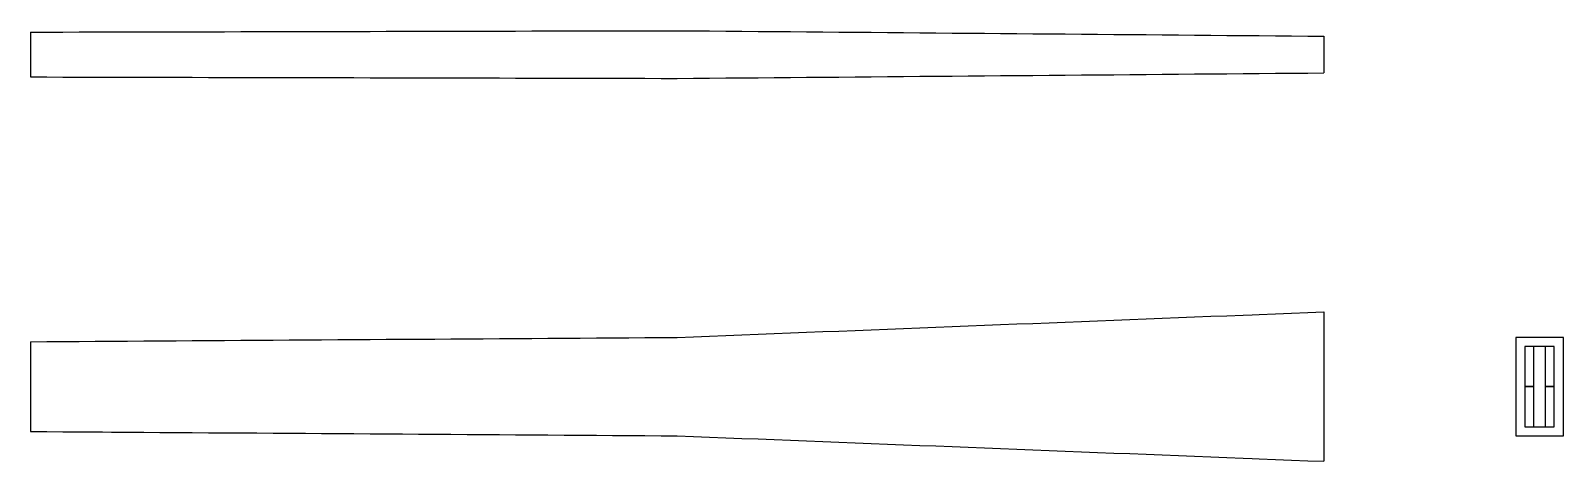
# Model space of a CAD drawing. Header units: inches. Extents: x 0 to 10.7, y -0.5 to 2.5.
import ezdxf

# ---------------------------------------------------------------- set-up
doc = ezdxf.new("R2010")
doc.units = ezdxf.units.IN

msp = doc.modelspace()

# ---------------------------------------------------------------- linework, layer by layer
at = {"layer": 'FRONT'}
for p, q in [((6.6375, 0.426427), (6.75, 0.430867)), ((6.75, 0.430867), (6.8625, 0.435307)), ((6.8625, 0.435307), (6.975, 0.439747)), ((6.975, 0.439747), (7.0875, 0.444187)), ((7.0875, 0.444187), (7.2, 0.448626)), ((7.2, 0.448626), (7.3125, 0.453066)), ((7.3125, 0.453066), (7.425, 0.457506)), ((7.425, 0.457506), (7.5375, 0.461946)), ((7.5375, 0.461946), (7.65, 0.466386)), ((7.65, 0.466386), (7.7625, 0.470826)), ((7.7625, 0.470826), (7.875, 0.475266)), ((7.875, 0.475266), (7.9875, 0.479706)), ((7.9875, 0.479706), (8.1, 0.484146)), ((8.1, 0.484146), (8.2125, 0.488586)), ((8.2125, 0.488586), (8.325, 0.493026)), ((8.325, 0.493026), (8.4375, 0.497465)), ((8.4375, 0.497465), (8.5, 0.499932)), ((8.5, 0.499932), (8.55, 0.501905)), ((8.55, 0.501905), (8.6625, 0.506345)), ((8.6625, 0.506345), (8.775, 0.510785)), ((8.775, 0.510785), (8.8875, 0.515225)), ((8.8875, 0.515225), (9, 0.519665)), ((9, 0.519665), (9, -0.519665)), ((1.125, 0.319711), (1.2375, 0.320456)), ((1.2375, 0.320456), (1.35, 0.321202)), ((1.35, 0.321202), (1.4625, 0.321947)), ((1.4625, 0.321947), (1.575, 0.322692)), ((1.575, 0.322692), (1.6875, 0.323437)), ((1.6875, 0.323437), (1.8, 0.324183)), ((1.8, 0.324183), (1.9125, 0.324928)), ((1.9125, 0.324928), (2.025, 0.325673)), ((2.025, 0.325673), (2.1375, 0.326418)), ((2.1375, 0.326418), (2.25, 0.327164)), ((2.25, 0.327164), (2.3625, 0.327909)), ((2.3625, 0.327909), (2.475, 0.328654)), ((2.475, 0.328654), (2.5875, 0.329399)), ((2.5875, 0.329399), (2.7, 0.330145)), ((2.7, 0.330145), (2.8125, 0.33089)), ((2.8125, 0.33089), (2.925, 0.331635)), ((2.925, 0.331635), (3.0375, 0.33238)), ((3.0375, 0.33238), (3.15, 0.333126)), ((3.15, 0.333126), (3.2625, 0.333871)), ((3.2625, 0.333871), (3.375, 0.334616)), ((3.375, 0.334616), (3.4875, 0.335361)), ((3.4875, 0.335361), (3.6, 0.336106)), ((3.6, 0.336106), (3.7125, 0.336852)), ((3.7125, 0.336852), (3.825, 0.337597)), ((3.825, 0.337597), (3.9375, 0.338342)), ((3.9375, 0.338342), (4.05, 0.339087)), ((4.05, 0.339087), (4.1625, 0.339833)), ((4.1625, 0.339833), (4.275, 0.340578)), ((4.275, 0.340578), (4.3875, 0.341323)), ((4.3875, 0.341323), (4.5, 0.342068)), ((4.5, 0.342068), (4.6125, 0.346508)), ((4.6125, 0.346508), (4.725, 0.350948)), ((4.725, 0.350948), (4.8375, 0.355388)), ((4.8375, 0.355388), (4.95, 0.359828)), ((4.95, 0.359828), (5.0625, 0.364268)), ((5.0625, 0.364268), (5.175, 0.368708)), ((5.175, 0.368708), (5.2875, 0.373148)), ((5.2875, 0.373148), (5.4, 0.377588)), ((5.4, 0.377588), (5.5125, 0.382028)), ((5.5125, 0.382028), (5.625, 0.386468)), ((5.625, 0.386468), (5.7375, 0.390908)), ((5.7375, 0.390908), (5.85, 0.395347)), ((5.85, 0.395347), (5.9625, 0.399787)), ((5.9625, 0.399787), (6.075, 0.404227)), ((6.075, 0.404227), (6.1875, 0.408667)), ((6.1875, 0.408667), (6.3, 0.413107)), ((6.3, 0.413107), (6.4125, 0.417547)), ((6.4125, 0.417547), (6.525, 0.421987)), ((6.525, 0.421987), (6.6375, 0.426427)), ((0, 0.312259), (0.1125, 0.313004)), ((0, 0.312259), (0, -0.312259)), ((0.1125, 0.313004), (0.225, 0.313749)), ((0.225, 0.313749), (0.3375, 0.314494)), ((0.3375, 0.314494), (0.45, 0.31524)), ((0.45, 0.31524), (0.5, 0.315571)), ((0.5, 0.315571), (0.5625, 0.315985)), ((0.5625, 0.315985), (0.675, 0.31673)), ((0.675, 0.31673), (0.7875, 0.317475)), ((0.7875, 0.317475), (0.9, 0.318221)), ((0.9, 0.318221), (1.0125, 0.318966)), ((1.0125, 0.318966), (1.125, 0.319711)), ((0, -0.312259), (0.1125, -0.313004)), ((0.1125, -0.313004), (0.225, -0.313749)), ((0.225, -0.313749), (0.3375, -0.314494)), ((0.3375, -0.314494), (0.45, -0.31524)), ((0.45, -0.31524), (0.5, -0.315571)), ((0.5, -0.315571), (0.5625, -0.315985)), ((0.5625, -0.315985), (0.675, -0.31673)), ((0.675, -0.31673), (0.7875, -0.317475)), ((0.7875, -0.317475), (0.9, -0.318221)), ((0.9, -0.318221), (1.0125, -0.318966)), ((1.0125, -0.318966), (1.125, -0.319711)), ((1.125, -0.319711), (1.2375, -0.320456)), ((1.2375, -0.320456), (1.35, -0.321202)), ((1.35, -0.321202), (1.4625, -0.321947)), ((1.4625, -0.321947), (1.575, -0.322692)), ((1.575, -0.322692), (1.6875, -0.323437)), ((1.6875, -0.323437), (1.8, -0.324183)), ((1.8, -0.324183), (1.9125, -0.324928)), ((1.9125, -0.324928), (2.025, -0.325673)), ((2.025, -0.325673), (2.1375, -0.326418)), ((2.1375, -0.326418), (2.25, -0.327164)), ((2.25, -0.327164), (2.3625, -0.327909)), ((2.3625, -0.327909), (2.475, -0.328654)), ((2.475, -0.328654), (2.5875, -0.329399)), ((2.5875, -0.329399), (2.7, -0.330145)), ((2.7, -0.330145), (2.8125, -0.33089)), ((2.8125, -0.33089), (2.925, -0.331635)), ((2.925, -0.331635), (3.0375, -0.33238)), ((3.0375, -0.33238), (3.15, -0.333126)), ((3.15, -0.333126), (3.2625, -0.333871)), ((3.2625, -0.333871), (3.375, -0.334616)), ((3.375, -0.334616), (3.4875, -0.335361)), ((3.4875, -0.335361), (3.6, -0.336106)), ((3.6, -0.336106), (3.7125, -0.336852)), ((3.7125, -0.336852), (3.825, -0.337597)), ((3.825, -0.337597), (3.9375, -0.338342)), ((3.9375, -0.338342), (4.05, -0.339087)), ((4.05, -0.339087), (4.1625, -0.339833)), ((4.1625, -0.339833), (4.275, -0.340578)), ((4.275, -0.340578), (4.3875, -0.341323)), ((4.3875, -0.341323), (4.5, -0.342068)), ((4.5, -0.342068), (4.6125, -0.346508)), ((4.6125, -0.346508), (4.725, -0.350948)), ((4.725, -0.350948), (4.8375, -0.355388)), ((4.8375, -0.355388), (4.95, -0.359828)), ((4.95, -0.359828), (5.0625, -0.364268)), ((5.0625, -0.364268), (5.175, -0.368708)), ((5.175, -0.368708), (5.2875, -0.373148)), ((5.2875, -0.373148), (5.4, -0.377588)), ((5.4, -0.377588), (5.5125, -0.382028)), ((5.5125, -0.382028), (5.625, -0.386468)), ((5.625, -0.386468), (5.7375, -0.390908)), ((5.7375, -0.390908), (5.85, -0.395347)), ((5.85, -0.395347), (5.9625, -0.399787)), ((5.9625, -0.399787), (6.075, -0.404227)), ((6.075, -0.404227), (6.1875, -0.408667)), ((6.1875, -0.408667), (6.3, -0.413107)), ((6.3, -0.413107), (6.4125, -0.417547)), ((6.4125, -0.417547), (6.525, -0.421987)), ((6.525, -0.421987), (6.6375, -0.426427)), ((6.6375, -0.426427), (6.75, -0.430867)), ((6.75, -0.430867), (6.8625, -0.435307)), ((6.8625, -0.435307), (6.975, -0.439747)), ((6.975, -0.439747), (7.0875, -0.444187)), ((7.0875, -0.444187), (7.2, -0.448626)), ((7.2, -0.448626), (7.3125, -0.453066)), ((7.3125, -0.453066), (7.425, -0.457506)), ((7.425, -0.457506), (7.5375, -0.461946)), ((7.5375, -0.461946), (7.65, -0.466386)), ((7.65, -0.466386), (7.7625, -0.470826)), ((7.7625, -0.470826), (7.875, -0.475266)), ((7.875, -0.475266), (7.9875, -0.479706)), ((7.9875, -0.479706), (8.1, -0.484146)), ((8.1, -0.484146), (8.2125, -0.488586)), ((8.2125, -0.488586), (8.325, -0.493026)), ((8.325, -0.493026), (8.4375, -0.497465)), ((8.4375, -0.497465), (8.5, -0.499932)), ((8.5, -0.499932), (8.55, -0.501905)), ((8.55, -0.501905), (8.6625, -0.506345)), ((8.6625, -0.506345), (8.775, -0.510785)), ((8.775, -0.510785), (8.8875, -0.515225)), ((8.8875, -0.515225), (9, -0.519665))]:
    msp.add_line(p, q, dxfattribs=at)
at = {"layer": 'SECTION'}
for p, q in [((10.665821, 0.342068), (10.334179, 0.342068)), ((10.334179, 0.342068), (10.334179, -0.342068)), ((10.665821, -0.342068), (10.665821, 0.342068)), ((10.602733, 0.27898), (10.397267, 0.27898)), ((10.397267, 0.27898), (10.397267, -0.27898)), ((10.460355, 0.27898), (10.397267, 0.27898)), ((10.397267, 0.27898), (10.397267, 0)), ((10.460355, 0), (10.460355, 0.27898)), ((10.602733, 0.27898), (10.539645, 0.27898)), ((10.539645, 0.27898), (10.539645, 0)), ((10.602733, -0.27898), (10.602733, 0.27898)), ((10.602733, 0), (10.602733, 0.27898)), ((10.397267, 0), (10.460355, 0)), ((10.460355, 0), (10.397267, 0)), ((10.397267, 0), (10.397267, -0.27898)), ((10.460355, -0.27898), (10.460355, 0)), ((10.539645, 0), (10.602733, 0)), ((10.602733, 0), (10.539645, 0)), ((10.539645, 0), (10.539645, -0.27898)), ((10.602733, -0.27898), (10.602733, 0)), ((10.397267, -0.27898), (10.602733, -0.27898)), ((10.397267, -0.27898), (10.460355, -0.27898)), ((10.539645, -0.27898), (10.602733, -0.27898)), ((10.334179, -0.342068), (10.665821, -0.342068))]:
    msp.add_line(p, q, dxfattribs=at)
at = {"layer": 'TOP'}
for p, q in [((0, 2.464906), (0.1125, 2.465154)), ((0, 2.464906), (0, 2.153084)), ((0.1125, 2.465154), (0.225, 2.465402)), ((0.225, 2.465402), (0.3375, 2.465649)), ((0.3375, 2.465649), (0.45, 2.465897)), ((0.45, 2.465897), (0.5, 2.466007)), ((0.5, 2.466007), (0.5625, 2.466145)), ((0.5625, 2.466145), (0.675, 2.466393)), ((0.675, 2.466393), (0.7875, 2.46664)), ((0.7875, 2.46664), (0.9, 2.466888)), ((0.9, 2.466888), (1.0125, 2.467136)), ((1.0125, 2.467136), (1.125, 2.467383)), ((1.125, 2.467383), (1.2375, 2.467631)), ((1.2375, 2.467631), (1.35, 2.467879)), ((1.35, 2.467879), (1.4625, 2.468127)), ((1.4625, 2.468127), (1.575, 2.468374)), ((1.575, 2.468374), (1.6875, 2.468622)), ((1.6875, 2.468622), (1.8, 2.46887)), ((1.8, 2.46887), (1.9125, 2.469118)), ((1.9125, 2.469118), (2.025, 2.469365)), ((2.025, 2.469365), (2.1375, 2.469613)), ((2.1375, 2.469613), (2.25, 2.469861)), ((2.25, 2.469861), (2.3625, 2.470109)), ((2.3625, 2.470109), (2.475, 2.470356)), ((2.475, 2.470356), (2.5875, 2.470604)), ((2.5875, 2.470604), (2.7, 2.470852)), ((2.7, 2.470852), (2.8125, 2.4711)), ((2.8125, 2.4711), (2.925, 2.471347)), ((2.925, 2.471347), (3.0375, 2.471595)), ((3.0375, 2.471595), (3.15, 2.471843)), ((3.15, 2.471843), (3.2625, 2.472091)), ((3.2625, 2.472091), (3.375, 2.472338)), ((3.375, 2.472338), (3.4875, 2.472586)), ((3.4875, 2.472586), (3.6, 2.472834)), ((3.6, 2.472834), (3.7125, 2.473082)), ((3.7125, 2.473082), (3.825, 2.473329)), ((3.825, 2.473329), (3.9375, 2.473577)), ((3.9375, 2.473577), (4.05, 2.473825)), ((4.05, 2.473825), (4.1625, 2.474073)), ((4.1625, 2.474073), (4.275, 2.47432)), ((4.275, 2.47432), (4.3875, 2.474568)), ((4.3875, 2.474568), (4.5, 2.474816)), ((4.5, 2.474816), (4.6125, 2.473864)), ((4.6125, 2.473864), (4.725, 2.472911)), ((4.725, 2.472911), (4.8375, 2.471959)), ((4.8375, 2.471959), (4.95, 2.471007)), ((4.95, 2.471007), (5.0625, 2.470054)), ((5.0625, 2.470054), (5.175, 2.469102)), ((5.175, 2.469102), (5.2875, 2.468149)), ((5.2875, 2.468149), (5.4, 2.467197)), ((5.4, 2.467197), (5.5125, 2.466245)), ((5.5125, 2.466245), (5.625, 2.465292)), ((5.625, 2.465292), (5.7375, 2.46434)), ((5.7375, 2.46434), (5.85, 2.463388)), ((5.85, 2.463388), (5.9625, 2.462435)), ((5.9625, 2.462435), (6.075, 2.461483)), ((6.075, 2.461483), (6.1875, 2.460531)), ((6.1875, 2.460531), (6.3, 2.459578)), ((6.3, 2.459578), (6.4125, 2.458626)), ((6.4125, 2.458626), (6.525, 2.457673)), ((6.525, 2.457673), (6.6375, 2.456721)), ((6.6375, 2.456721), (6.75, 2.455769)), ((6.75, 2.455769), (6.8625, 2.454816)), ((6.8625, 2.454816), (6.975, 2.453864)), ((6.975, 2.453864), (7.0875, 2.452912)), ((7.0875, 2.452912), (7.2, 2.451959)), ((7.2, 2.451959), (7.3125, 2.451007)), ((7.3125, 2.451007), (7.425, 2.450055)), ((7.425, 2.450055), (7.5375, 2.449102)), ((7.5375, 2.449102), (7.65, 2.44815)), ((7.65, 2.44815), (7.7625, 2.447198)), ((7.7625, 2.447198), (7.875, 2.446245)), ((7.875, 2.446245), (7.9875, 2.445293)), ((7.9875, 2.445293), (8.1, 2.44434)), ((8.1, 2.44434), (8.2125, 2.443388)), ((8.2125, 2.443388), (8.325, 2.442436)), ((8.325, 2.442436), (8.4375, 2.441483)), ((8.4375, 2.441483), (8.5, 2.440954)), ((8.5, 2.440954), (8.55, 2.440531)), ((8.55, 2.440531), (8.6625, 2.439579)), ((8.6625, 2.439579), (8.775, 2.438626)), ((8.775, 2.438626), (8.8875, 2.437674)), ((8.8875, 2.437674), (9, 2.436722)), ((9, 2.436722), (9, 2.181269)), ((0, 2.153084), (0.1125, 2.152837)), ((0.1125, 2.152837), (0.225, 2.152589)), ((0.225, 2.152589), (0.3375, 2.152341)), ((0.3375, 2.152341), (0.45, 2.152093)), ((0.45, 2.152093), (0.5, 2.151983)), ((0.5, 2.151983), (0.5625, 2.151846)), ((0.5625, 2.151846), (0.675, 2.151598)), ((0.675, 2.151598), (0.7875, 2.15135)), ((0.7875, 2.15135), (0.9, 2.151102)), ((0.9, 2.151102), (1.0125, 2.150855)), ((1.0125, 2.150855), (1.125, 2.150607)), ((1.125, 2.150607), (1.2375, 2.150359)), ((1.2375, 2.150359), (1.35, 2.150111)), ((1.35, 2.150111), (1.4625, 2.149864)), ((1.4625, 2.149864), (1.575, 2.149616)), ((1.575, 2.149616), (1.6875, 2.149368)), ((1.6875, 2.149368), (1.8, 2.149121)), ((1.8, 2.149121), (1.9125, 2.148873)), ((1.9125, 2.148873), (2.025, 2.148625)), ((2.025, 2.148625), (2.1375, 2.148377)), ((2.1375, 2.148377), (2.25, 2.14813)), ((2.25, 2.14813), (2.3625, 2.147882)), ((2.3625, 2.147882), (2.475, 2.147634)), ((2.475, 2.147634), (2.5875, 2.147386)), ((2.5875, 2.147386), (2.7, 2.147139)), ((2.7, 2.147139), (2.8125, 2.146891)), ((2.8125, 2.146891), (2.925, 2.146643)), ((2.925, 2.146643), (3.0375, 2.146395)), ((3.0375, 2.146395), (3.15, 2.146148)), ((3.15, 2.146148), (3.2625, 2.1459)), ((3.2625, 2.1459), (3.375, 2.145652)), ((3.375, 2.145652), (3.4875, 2.145404)), ((3.4875, 2.145404), (3.6, 2.145157)), ((3.6, 2.145157), (3.7125, 2.144909)), ((3.7125, 2.144909), (3.825, 2.144661)), ((3.825, 2.144661), (3.9375, 2.144413)), ((3.9375, 2.144413), (4.05, 2.144166)), ((4.05, 2.144166), (4.1625, 2.143918)), ((4.1625, 2.143918), (4.275, 2.14367)), ((4.275, 2.14367), (4.3875, 2.143422)), ((4.3875, 2.143422), (4.5, 2.143175)), ((4.5, 2.143175), (4.6125, 2.144127)), ((4.6125, 2.144127), (4.725, 2.145079)), ((4.725, 2.145079), (4.8375, 2.146032)), ((4.8375, 2.146032), (4.95, 2.146984)), ((4.95, 2.146984), (5.0625, 2.147936)), ((5.0625, 2.147936), (5.175, 2.148889)), ((5.175, 2.148889), (5.2875, 2.149841)), ((5.2875, 2.149841), (5.4, 2.150793)), ((5.4, 2.150793), (5.5125, 2.151746)), ((5.5125, 2.151746), (5.625, 2.152698)), ((5.625, 2.152698), (5.7375, 2.15365)), ((5.7375, 2.15365), (5.85, 2.154603)), ((5.85, 2.154603), (5.9625, 2.155555)), ((5.9625, 2.155555), (6.075, 2.156508)), ((6.075, 2.156508), (6.1875, 2.15746)), ((6.1875, 2.15746), (6.3, 2.158412)), ((6.3, 2.158412), (6.4125, 2.159365)), ((6.4125, 2.159365), (6.525, 2.160317)), ((6.525, 2.160317), (6.6375, 2.161269)), ((6.6375, 2.161269), (6.75, 2.162222)), ((6.75, 2.162222), (6.8625, 2.163174)), ((6.8625, 2.163174), (6.975, 2.164126)), ((6.975, 2.164126), (7.0875, 2.165079)), ((7.0875, 2.165079), (7.2, 2.166031)), ((7.2, 2.166031), (7.3125, 2.166984)), ((7.3125, 2.166984), (7.425, 2.167936)), ((7.425, 2.167936), (7.5375, 2.168888)), ((7.5375, 2.168888), (7.65, 2.169841)), ((7.65, 2.169841), (7.7625, 2.170793)), ((7.7625, 2.170793), (7.875, 2.171745)), ((7.875, 2.171745), (7.9875, 2.172698)), ((7.9875, 2.172698), (8.1, 2.17365)), ((8.1, 2.17365), (8.2125, 2.174602)), ((8.2125, 2.174602), (8.325, 2.175555)), ((8.325, 2.175555), (8.4375, 2.176507)), ((8.4375, 2.176507), (8.5, 2.177036)), ((8.5, 2.177036), (8.55, 2.177459)), ((8.55, 2.177459), (8.6625, 2.178412)), ((8.6625, 2.178412), (8.775, 2.179364)), ((8.775, 2.179364), (8.8875, 2.180317)), ((8.8875, 2.180317), (9, 2.181269))]:
    msp.add_line(p, q, dxfattribs=at)

doc.saveas('drawing.dxf')
